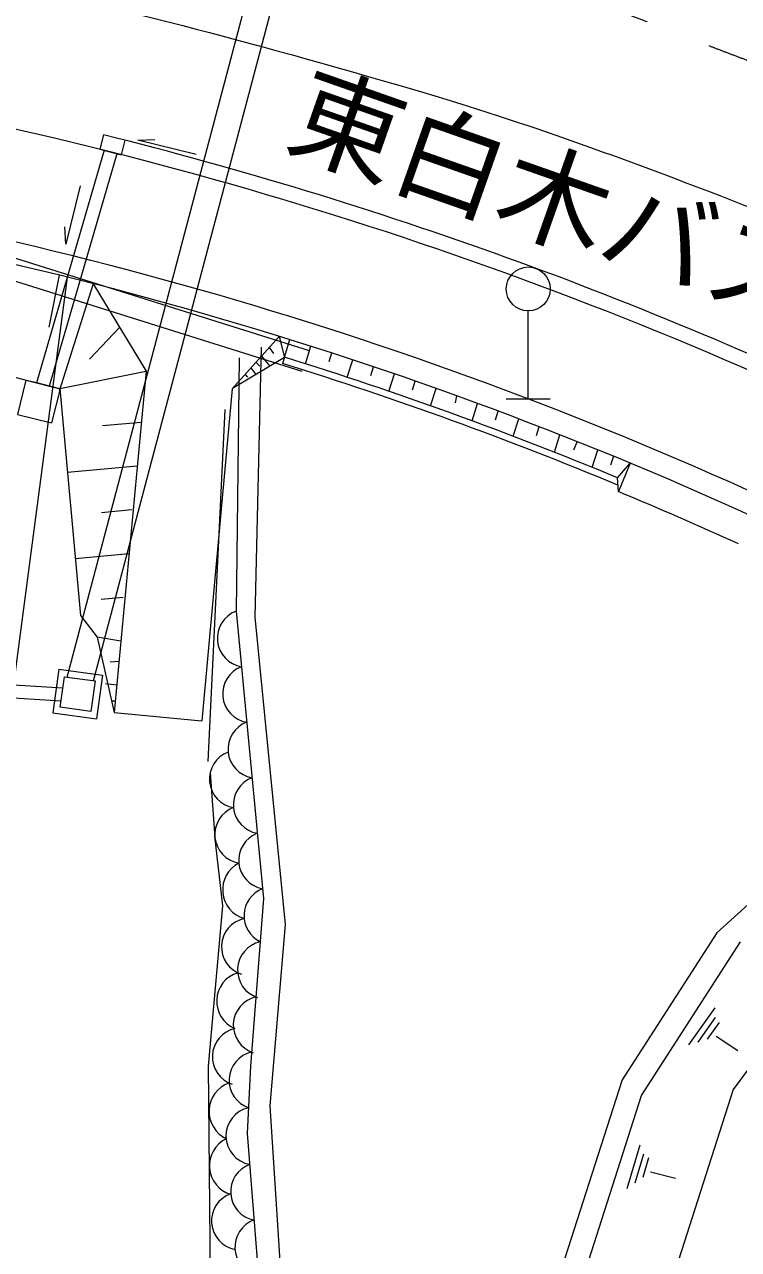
# Model space of a CAD drawing. Units: millimetres, scale not verified. Extents: x 40000 to 680000, y 20000 to 380000.
# Drawn here: x 466001 to 482219, y 249811 to 277663 of the extents above; entities that cross this region are included whole.
import ezdxf
from ezdxf.enums import TextEntityAlignment as Align

# ---------------------------------------------------------------- set-up
doc = ezdxf.new("R2010")
doc.units = ezdxf.units.MM
doc.header["$LTSCALE"] = 1000
doc.linetypes.add('CHAIN', pattern=[18.5, 12, -1.5, 3.5, -1.5])
for name, color, linetype, lineweight in [('M-BGD', 7, 'Continuous', 13), ('M-BMK', 2, 'CHAIN', 13), ('M-STR-HTXT', 7, 'Continuous', 13)]:
    doc.layers.add(name, color=color, linetype=linetype, lineweight=lineweight)
doc.styles.add('ＭＳ ゴシック', font='')
doc.styles.get('ＭＳ ゴシック').set_extended_font_data('MS Gothic')

msp = doc.modelspace()

# ---------------------------------------------------------------- linework, layer by layer
at = {"layer": 'M-BGD'}
for p, q in [((466968, 262826), (472871, 285147)), ((467566, 262743), (473433, 284922)), ((449044, 277619), (472467, 270251)), ((448956, 277123), (472299, 269779)), ((467797, 275156), (467712, 274826)), ((468281, 275032), (468197, 274703)), ((468573, 275034), (468963, 275052)), ((469900, 274707), (468573, 275034)), ((467811, 274806), (466272, 269516)), ((468099, 274723), (466563, 269443)), ((467712, 274826), (468197, 274703)), ((467262, 273998), (466936, 272671)), ((466936, 272671), (466918, 273061)), ((466561, 270779), (466798, 271961)), ((467559, 271769), (466787, 269329)), ((467559, 271769), (468764, 269783)), ((477444, 269150), (477444, 271150)), ((468162, 270776), (467474, 270053)), ((471785, 270572), (470714, 269376)), ((471785, 270572), (471907, 270090)), ((471904, 270101), (472028, 270498)), ((471237, 264190), (471383, 270328)), ((471237, 264190), (471383, 270328)), ((471557, 270317), (471653, 270185)), ((472381, 269951), (472505, 270348)), ((472920, 269999), (472982, 270198)), ((472981, 270195), (472983, 270200)), ((471907, 270090), (470728, 269391)), ((470879, 270082), (470805, 264324)), ((470879, 270082), (470805, 264324)), ((471259, 269985), (471344, 269895)), ((471382, 270122), (471575, 269893)), ((471904, 270101), (471859, 269958)), ((473332, 269642), (473456, 270039)), ((466804, 269384), (468764, 269783)), ((468764, 269783), (468036, 262017)), ((471012, 269708), (471066, 269645)), ((471143, 269854), (471254, 269703)), ((473868, 269682), (473930, 269881)), ((474280, 269322), (474404, 269720)), ((466032, 269575), (465839, 268799)), ((466032, 269575), (466809, 269382)), ((466809, 269382), (466616, 268606)), ((466804, 269384), (467271, 264224)), ((470714, 269376), (470028, 261830)), ((474815, 269357), (474877, 269556)), ((475224, 268992), (475349, 269390)), ((475789, 269061), (475820, 269221)), ((476944, 269150), (477944, 269150)), ((465839, 268799), (466616, 268606)), ((470174, 260909), (470560, 268909)), ((470174, 260909), (470560, 268909)), ((476166, 268651), (476290, 269049)), ((476697, 268676), (476759, 268875)), ((468654, 268615), (467771, 268535)), ((477103, 268300), (477228, 268697)), ((477633, 268319), (477695, 268518)), ((478038, 267937), (478162, 268335)), ((478552, 268181), (478475, 267988)), ((478896, 267594), (479021, 267992)), ((479381, 267845), (479310, 267641)), ((479470, 267358), (479761, 267688)), ((479759, 267689), (479490, 267043)), ((468561, 267619), (466977, 267476)), ((479490, 267043), (479470, 267358)), ((468441, 266627), (467753, 266564)), ((468375, 265629), (467154, 265518)), ((468240, 264638), (467741, 264593)), ((470805, 264324), (471431, 257795)), ((470805, 264324), (471431, 257795)), ((467271, 264224), (467648, 263730)), ((471926, 257201), (471237, 264190)), ((471926, 257201), (471237, 264190)), ((467648, 263730), (468036, 262017)), ((468188, 263639), (467648, 263730)), ((466780, 263004), (466643, 262013)), ((466780, 263004), (467771, 262866)), ((468145, 263177), (467947, 263165)), ((466872, 262577), (464160, 262740)), ((466812, 262141), (466908, 262834)), ((466908, 262834), (467602, 262738)), ((467602, 262738), (467505, 262045)), ((467771, 262866), (467633, 261875)), ((468095, 262644), (467842, 262670)), ((466831, 262279), (464177, 262438)), ((467505, 262045), (466812, 262141)), ((468061, 262279), (467986, 262275)), ((466643, 262013), (467633, 261875)), ((468036, 262017), (470028, 261830)), ((470217, 260647), (470326, 259182)), ((470217, 260647), (470326, 259182)), ((484477, 259509), (481726, 257012)), ((484477, 259509), (481726, 257012)), ((470508, 257623), (470324, 259210)), ((470508, 257623), (470324, 259210)), ((471431, 257795), (471136, 253979)), ((471431, 257795), (471136, 253979)), ((470182, 253980), (470508, 257623)), ((470182, 253980), (470508, 257623)), ((471584, 253078), (471926, 257201)), ((471584, 253078), (471926, 257201)), ((481726, 257012), (479576, 253670)), ((481726, 257012), (479576, 253670)), ((480017, 253310), (482264, 256803)), ((480017, 253310), (482265, 256803)), ((483681, 255594), (482101, 253447)), ((483681, 255594), (482101, 253447)), ((481683, 255308), (481084, 254462)), ((481683, 255308), (481084, 254462)), ((481693, 255088), (481294, 254526)), ((481693, 255088), (481294, 254526)), ((481777, 254974), (481505, 254590)), ((481777, 254974), (481505, 254590)), ((482204, 254330), (481712, 254652)), ((482204, 254330), (481712, 254652)), ((470280, 242980), (470182, 253980)), ((470280, 242980), (470182, 253980)), ((471136, 253979), (471062, 252448)), ((471136, 253979), (471062, 252448)), ((479576, 253670), (477677, 247746)), ((479576, 253670), (477677, 247746)), ((478009, 247045), (480017, 253310)), ((478009, 247045), (480017, 253310)), ((482101, 253447), (478836, 243257)), ((482101, 253447), (478836, 243257)), ((472092, 245111), (471584, 253078)), ((472092, 245111), (471584, 253078)), ((471062, 252448), (471641, 245019)), ((471062, 252448), (471641, 245019)), ((479981, 252183), (479684, 251189)), ((479981, 252183), (479684, 251189)), ((480061, 251978), (479863, 251317)), ((480061, 251978), (479863, 251317)), ((480177, 251897), (480043, 251445)), ((480177, 251897), (480043, 251445)), ((480788, 251424), (480219, 251571)), ((480788, 251424), (480219, 251571))]:
    msp.add_line(p, q, dxfattribs=at)
msp.add_circle((477444, 271650), 500, dxfattribs=at)
for centre, radius, start, end in [((445185, 184595), 93000, 64.21469, 80.4127), ((445185, 184595), 93340, 64.21469, 75.98107), ((445185, 184595), 90500, 64.08945, 81.40267), ((445185, 184595), 90000, 64.06358, 81.60863), ((445185, 184595), 87500, 75.69614, 79.46211), ((445185, 184595), 89434, 67.45133, 72.64729), ((445185, 184595), 89584, 67.49827, 72.64729), ((445185, 184595), 89300, 65.49903, 67.40924), ((471038, 263709), 657, 110.7677, 260.187), ((471038, 263709), 657, 110.7677, 260.187), ((471159, 262447), 657, 110.7677, 260.187), ((471159, 262447), 657, 110.7677, 260.187), ((471280, 261185), 657, 110.7677, 260.187), ((471280, 261185), 657, 110.7677, 260.187), ((470859, 260507), 657, 110.7677, 260.187), ((470859, 260507), 657, 110.7677, 260.187), ((471401, 259922), 657, 110.7677, 260.187), ((471401, 259922), 657, 110.7677, 260.187), ((470980, 259245), 657, 110.7677, 260.187), ((470980, 259245), 657, 110.7677, 260.187), ((471522, 258660), 657, 110.7677, 260.187), ((471522, 258660), 657, 110.7677, 260.187), ((471188, 257991), 686, 117.8119, 253.1428), ((471188, 257991), 686, 117.8119, 253.1428), ((471643, 257398), 657, 110.7677, 243.9566), ((471643, 257398), 657, 110.7677, 243.9566), ((471132, 256693), 657, 102.525, 251.9443), ((471132, 256693), 657, 102.525, 251.9443), ((471497, 256165), 657, 102.525, 251.9443), ((471497, 256165), 657, 102.525, 251.9443), ((471039, 255458), 673, 106.9221, 247.5472), ((471039, 255458), 673, 106.9221, 247.5472), ((471400, 254911), 657, 102.525, 251.9443), ((471400, 254911), 657, 102.525, 251.9443), ((470924, 254194), 657, 102.525, 251.9443), ((470924, 254194), 657, 102.525, 251.9443), ((471303, 253658), 657, 102.525, 251.9443), ((471303, 253658), 657, 102.525, 251.9443), ((470875, 252952), 684, 109.2721, 245.1972), ((470875, 252952), 684, 109.2721, 245.1972), ((471233, 252394), 657, 102.525, 259.8113), ((471233, 252394), 657, 102.525, 259.8113), ((470879, 251717), 679, 115.4055, 253.5089), ((470879, 251717), 679, 115.4055, 253.5089), ((471339, 251128), 657, 109.7475, 259.1669), ((471339, 251128), 657, 109.7475, 259.1669), ((470906, 250459), 657, 109.7475, 259.1669), ((470906, 250459), 657, 109.7475, 259.1669), ((471437, 249864), 657, 109.7475, 259.1669), ((471437, 249864), 657, 109.7475, 259.1669)]:
    msp.add_arc(centre, radius, start, end, dxfattribs=at)
for points, knots in [([(394930, 278731), (404003, 281598), (406646, 282383), (414293, 284191), (423182, 286293), (428202, 287646), (437312, 288314), (444348, 288830), (448358, 288852), (455371, 288092), (463524, 287209), (468156, 286504), (475959, 283983), (484893, 281096), (489788, 278911), (497935, 274244), (503803, 270882), (506902, 268629), (512173, 264392), (514471, 262545), (516373, 260976), (518159, 259460)], [0, 0, 0, 0, 1, 1, 1, 2, 2, 2, 3, 3, 3, 4, 4, 4, 5, 5, 5, 6, 6, 6, 7, 7, 7, 7]), ([(395201, 277768), (404252, 280629), (406889, 281413), (414518, 283216), (423352, 285303), (428341, 286648), (437395, 287313), (444357, 287824), (448326, 287846), (455267, 287093), (463340, 286218), (467927, 285520), (475654, 283024), (484513, 280162), (489367, 277996), (497443, 273368), (503261, 270034), (506334, 267801), (511560, 263600), (513839, 261768), (515729, 260210), (517501, 258705)], [0, 0, 0, 0, 1, 1, 1, 2, 2, 2, 3, 3, 3, 4, 4, 4, 5, 5, 5, 6, 6, 6, 7, 7, 7, 7]), ([(437463, 280443), (440824, 280772), (442728, 280806), (446105, 280736), (449574, 280663), (451521, 280574), (454974, 280232), (458509, 279882), (460488, 279602), (463971, 278902), (468148, 278062), (470464, 277453), (474556, 276266), (477348, 275457), (479421, 274676), (481595, 273851), (483716, 273045), (485273, 272292), (486913, 271517), (488777, 270635), (490523, 269742), (492797, 268529), (493241, 268292), (493664, 268067), (494191, 267725)], [0, 0, 0, 0, 1, 1, 1, 2, 2, 2, 3, 3, 3, 4, 4, 4, 5, 5, 5, 6, 6, 6, 7, 7, 7, 8, 8, 8, 8])]:
    msp.add_open_spline(points, degree=3, knots=knots, dxfattribs=at)
at = {"layer": 'M-BMK'}
msp.add_open_spline([(396015, 274881), (404935, 277683), (407554, 278462), (415093, 280187), (423630, 282141), (428483, 283081), (437199, 283933), (440560, 284262), (442464, 284296), (445841, 284226), (449310, 284154), (451257, 284064), (454710, 283722), (458245, 283372), (460224, 283092), (463707, 282392), (467884, 281552), (470200, 280943), (474292, 279756), (477572, 278806), (479329, 278018), (482523, 276810), (483039, 276615), (483338, 276528), (483838, 276295), (487316, 274679), (489295, 273826), (492661, 271986), (493854, 271333), (495451, 270479), (495726, 270332)], degree=3, knots=[0, 0, 0, 0, 1, 1, 1, 2, 2, 2, 3, 3, 3, 4, 4, 4, 5, 5, 5, 6, 6, 6, 7, 7, 7, 8, 8, 8, 9, 9, 9, 10, 10, 10, 10], dxfattribs=at)
at = {"layer": 'M-STR-HTXT'}
msp.add_line((466970, 271918), (462867, 240833), dxfattribs=at)

# ---------------------------------------------------------------- texts
at = {"layer": 'M-BGD', "style": 'ＭＳ ゴシック'}
msp.add_text('東白木バス停', height=1833, rotation=340.647, dxfattribs=at).set_placement((471683, 274392), align=Align.BOTTOM_LEFT)

doc.saveas('drawing.dxf')
